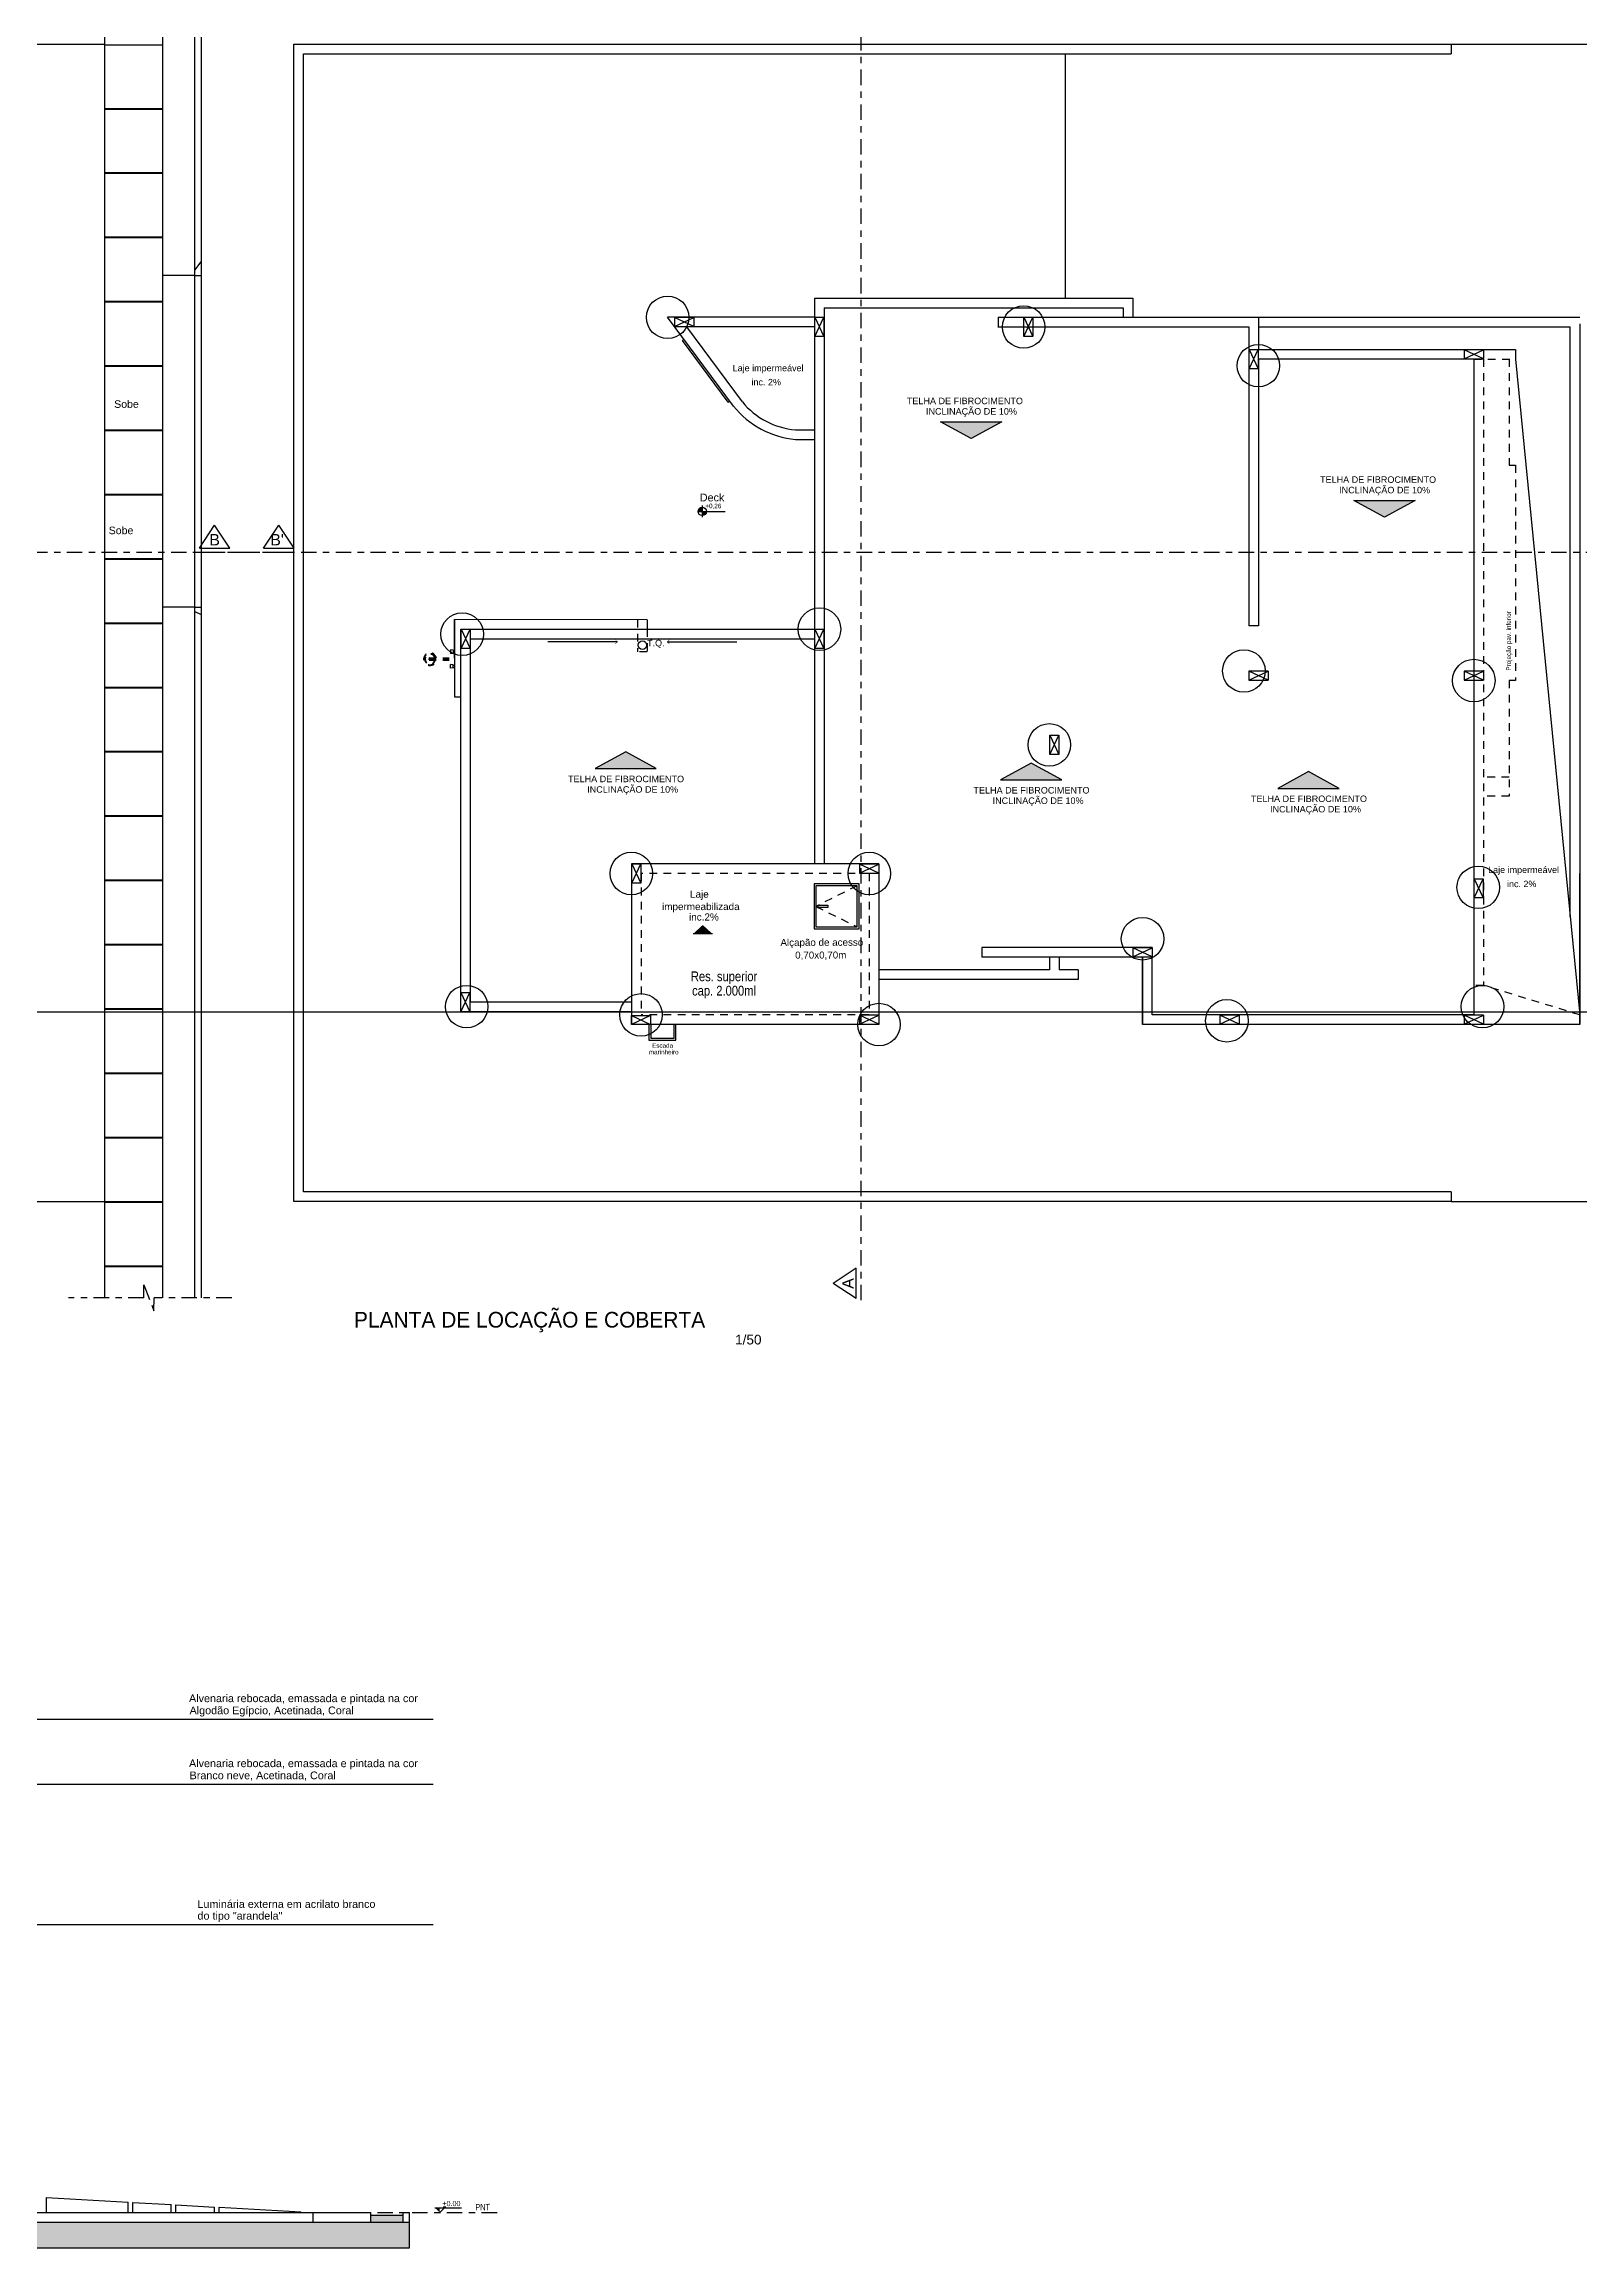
# Model space of a CAD drawing. Header units: millimetres. Extents: x 2150 to 2328, y 1207 to 1262.
# Drawn here: x 2259.13 to 2283.01, y 1208.43 to 1242.71 of the extents above; entities that cross this region are included whole.
import ezdxf

# ---------------------------------------------------------------- set-up
doc = ezdxf.new("R2010")
doc.units = ezdxf.units.MM
doc.header["$LTSCALE"] = 0.01
for name, pattern in [('ACAD_ISO02W100', [15, 12, -3]), ('ACAD_ISO04W100', [30, 24, -3, 0, -3]), ('DASHED', [70, 50, -20])]:
    doc.linetypes.add(name, pattern=pattern)
for name, color, linetype in [('Bwc eletros móveis textos', 7, 'Continuous'), ('cota', 7, 'Continuous'), ('Linha corte', 1, 'ACAD_ISO04W100'), ('LINHAS GERAIS', 7, 'Continuous'), ('LINHAS GERAIS.', 7, 'Continuous'), ('Parede', 210, 'Continuous'), ('PAREDE CORTADA 0.6', 210, 'Continuous'), ('PAREDE CORTE 02', 121, 'Continuous'), ('PAREDE CORTE 03', 151, 'Continuous'), ('PAREDE CORTE 04', 201, 'Continuous'), ('PAREDE CORTE 05', 50, 'Continuous'), ('PILAR', 3, 'Continuous'), ('PILAR 2', 3, 'Continuous'), ('projeção', 7, 'ACAD_ISO02W100'), ('texto', 7, 'Continuous'), ('TEXTO-02', 7, 'Continuous')]:
    doc.layers.add(name, color=color, linetype=linetype)
doc.styles.add('100-AMBIENTE', font='ARIALN.TTF', dxfattribs={"height": 0.22})
doc.styles.add('100-ANOTAÇÃO', font='ARIALN.TTF', dxfattribs={"height": 0.17})
doc.styles.add('ARIAL NARROW', font='ARIALN.TTF')
doc.styles.add('CP', font='swiss.ttf', dxfattribs={"height": 0.12})
doc.styles.get("Standard").update_dxf_attribs({"font": 'arial.ttf'})
doc.styles.add('STYLE1', font='arial.ttf', dxfattribs={"height": 0.35})
doc.styles.add('Utsaah', font='', dxfattribs={"height": 0.147484})
doc.styles.get('Utsaah').set_extended_font_data('Utsaah')
doc.dimstyles.new('1-50', dxfattribs={"dimscale": 50, "dimtxt": 0.0017, "dimasz": 0.0011, "dimexe": 0.02, "dimexo": 0.04, "dimgap": 0.0008, "dimtad": 1, "dimzin": 4, "dimdsep": 46, "dimtxsty": 'ARIAL NARROW', "dimblk": 'BLOCO-COTA', "dimcen": 0.0013, "dimse1": 1, "dimse2": 1, "dimsd1": 1, "dimsd2": 1, "dimclrd": 256, "dimclre": 256, "dimclrt": 7, "dimaunit": 1, "dimadec": 1, "dimazin": 0, "dimtfac": 1, "dimtix": 1, "dimtmove": 2, "dimatfit": 3, "dimldrblk": 'SETA', "dimfxl": 0, "dimtolj": 1, "dimtzin": 4, "dimarcsym": 0})
doc.dimstyles.new('1-75', dxfattribs={"dimscale": 75, "dimtxt": 0.0017, "dimasz": 0.0011, "dimexe": 0.02, "dimexo": 0.04, "dimgap": 0.0008, "dimtad": 3, "dimzin": 4, "dimdsep": 46, "dimtxsty": 'ARIAL NARROW', "dimblk": 'ARCHTICK', "dimcen": 0.0013, "dimse1": 1, "dimse2": 1, "dimclrd": 256, "dimclre": 256, "dimclrt": 7, "dimaunit": 1, "dimadec": 1, "dimazin": 0, "dimtfac": 1, "dimtix": 1, "dimtmove": 2, "dimatfit": 3, "dimldrblk": 'SETA', "dimfxl": 0, "dimtolj": 1, "dimtzin": 4, "dimarcsym": 0})

# ---------------------------------------------------------------- blocks, each defined once
blk = doc.blocks.new('trtrtrrrrt')
at = {"layer": 'Bwc eletros móveis textos', "color": 1, "ltscale": 100}
for p, q in [((2187.516, 1351.161), (2187.156, 1350.926)), ((2187.516, 1350.69), (2187.156, 1350.926)), ((2187.516, 1350.69), (2187.516, 1351.161)), ((2177.351, 1341.833), (2177.587, 1342.194)), ((2177.823, 1341.833), (2177.587, 1342.194)), ((2206.29, 1341.833), (2206.526, 1342.194)), ((2206.762, 1341.833), (2206.526, 1342.194)), ((2177.351, 1341.833), (2177.823, 1341.833)), ((2206.29, 1341.833), (2206.762, 1341.833)), ((2187.565, 1330.634), (2187.204, 1330.398)), ((2187.565, 1330.163), (2187.565, 1330.634)), ((2187.565, 1330.163), (2187.204, 1330.398))]:
    blk.add_line(p, q, dxfattribs=at)
at = {"layer": 'Linha corte'}
for p, q in [((2187.639, 1330.136), (2187.638, 1351.194)), ((2177.31, 1341.77), (2206.783, 1341.77))]:
    blk.add_line(p, q, dxfattribs=at)
at = {"layer": 'Bwc eletros móveis textos', "color": 1, "ltscale": 100, "width": 1.30642, "attachment_point": 3}
for s, insert, char_height, rotation in [("A'", (2187.297, 1350.992), 0.1765, 89.9723), ('B', (2177.669, 1342.053), 0.177, 359.9723), ("B'", (2206.605, 1342.053), 0.1765, 359.9723), ('A', (2187.346, 1330.48), 0.177, 89.9723)]:
    blk.add_mtext(s, dxfattribs=dict(at, insert=insert, char_height=char_height, rotation=rotation))
blk = doc.blocks.new('wefw')
at = {"layer": 'LINHAS GERAIS.'}
for p, q in [((2057.71, 1201.165), (2057.69, 1201.165)), ((2057.71, 1201.13), (2057.69, 1201.13)), ((2057.71, 1201.172), (2057.755, 1201.176)), ((2057.71, 1201.172), (2057.71, 1201.122)), ((2057.71, 1201.122), (2057.755, 1201.119)), ((2057.755, 1201.176), (2057.755, 1201.119)), ((2057.71, 1200.936), (2057.69, 1200.936)), ((2057.71, 1200.902), (2057.69, 1200.902)), ((2057.71, 1200.944), (2057.755, 1200.947)), ((2057.71, 1200.894), (2057.71, 1200.944)), ((2057.71, 1200.894), (2057.755, 1200.89)), ((2057.755, 1200.89), (2057.755, 1200.947))]:
    blk.add_line(p, q, dxfattribs=at)
at = {"layer": 'Parede', "color": 7, "linetype": 'DASHED', "lineweight": 50, "ltscale": 0.2}
for p, q in [((2058.073, 1201.047), (2057.69, 1201.047)), ((2058.073, 1201.019), (2057.69, 1201.019))]:
    blk.add_line(p, q, dxfattribs=at)
for centre, radius, start, end in [((2058.071, 1201.033), 0.0944, 188.4801, 171.5199), ((2058.071, 1201.033), 0.0793, 190.118, 169.882), ((2058.073, 1201.033), 0.0139, 270, 90)]:
    blk.add_arc(centre, radius, start, end, dxfattribs=at)
blk = doc.blocks.new('BLOCO-COTA')
at = {"color": 0, "linetype": 'ByBlock'}
for p, q in [((0, -1.5), (0, 1.5)), ((-1, 0), (1, 0))]:
    blk.add_line(p, q, dxfattribs=at)
at = {"const_width": 0.2}
blk.add_lwpolyline([(-0.53, -0.53), (0.53, 0.53)], dxfattribs=at)
blk = doc.blocks.new('SETA')
at = {"color": 0}
blk.add_line((0, 0), (-1.5, 0), dxfattribs=at)
at = {"color": 0, "const_width": 0.1}
blk.add_lwpolyline([(-0.57, 0.57), (0, 0), (-0.57, -0.57)], dxfattribs=at)
blk = doc.blocks.new('_ArchTick')
at = {"color": 0, "linetype": 'ByBlock', "const_width": 0.15}
blk.add_lwpolyline([(-0.5, -0.5), (0.5, 0.5)], dxfattribs=at)

msp = doc.modelspace()

# ---------------------------------------------------------------- hatches: boundary and pattern name
at = {"layer": 'Bwc eletros móveis textos'}
h = msp.add_hatch(color=256, dxfattribs=at)
h.dxf.hatch_style = 1
h.paths.add_polyline_path([(2269.22, 1228.869), (2269.52, 1228.87), (2269.37, 1229.007)])
at = {"layer": 'cota'}
h = msp.add_hatch(color=256, dxfattribs=at)
h.dxf.hatch_style = 1
h.paths.add_polyline_path([(2273.546, 1236.573), (2274.022, 1236.834), (2273.069, 1236.834)])
h = msp.add_hatch(color=256, dxfattribs=at)
h.dxf.hatch_style = 1
h.paths.add_polyline_path([(2279.97, 1235.35), (2280.447, 1235.61), (2279.494, 1235.61)])
h = msp.add_hatch(color=256, dxfattribs=at)
h.dxf.hatch_style = 1
h.paths.add_polyline_path([(2268.172, 1231.699), (2268.648, 1231.439), (2267.695, 1231.439)])
h = msp.add_hatch(color=256, dxfattribs=at)
h.dxf.hatch_style = 1
h.paths.add_polyline_path([(2274.476, 1231.523), (2274.953, 1231.263), (2274, 1231.263)])
h = msp.add_hatch(color=256, dxfattribs=at)
h.dxf.hatch_style = 1
h.paths.add_polyline_path([(2278.79, 1231.392), (2279.267, 1231.131), (2278.314, 1231.131)])
at = {"layer": 'LINHAS GERAIS'}
h = msp.add_hatch(color=94, dxfattribs=at)
h.dxf.hatch_style = 1
h.paths.add_polyline_path([(2264.711, 1208.941), (2264.211, 1208.941), (2264.211, 1208.832), (2264.711, 1208.832)])
h = msp.add_hatch(color=9, dxfattribs=at)
h.dxf.hatch_style = 1
h.paths.add_polyline_path([(2237.311, 1208.832), (2237.311, 1208.432), (2264.811, 1208.432), (2264.811, 1208.832)])
at = {"layer": 'LINHAS GERAIS.'}
h = msp.add_hatch(color=256, dxfattribs=at)
h.paths.add_polyline_path([(2269.362, 1235.503, 0.414214), (2269.298, 1235.439), (2269.362, 1235.439)])
h.paths.add_polyline_path([(2269.426, 1235.439), (2269.362, 1235.439), (2269.362, 1235.375, 0.414214)])

# ---------------------------------------------------------------- linework, layer by layer
for p, q in [((2265.206, 1209.055), (2265.617, 1209.055)), ((2265.28, 1208.982), (2265.353, 1209.055))]:
    msp.add_line(p, q)
msp.add_solid([(2265.28, 1208.982), (2265.28, 1209.055), (2265.206, 1209.055)])
at = {"layer": 'Bwc eletros móveis textos'}
msp.add_line((2269.52, 1228.87), (2269.22, 1228.869), dxfattribs=at)
at = {"layer": 'cota'}
for points in [[(2273.546, 1236.573), (2273.546, 1236.573), (2273.069, 1236.834), (2274.022, 1236.834)], [(2279.97, 1235.35), (2279.97, 1235.35), (2279.494, 1235.61), (2280.447, 1235.61)], [(2268.172, 1231.699), (2268.172, 1231.699), (2267.695, 1231.439), (2268.648, 1231.439)], [(2274.476, 1231.523), (2274.476, 1231.523), (2274, 1231.263), (2274.953, 1231.263)], [(2278.79, 1231.392), (2278.79, 1231.392), (2278.314, 1231.131), (2279.267, 1231.131)]]:
    msp.add_lwpolyline(points, close=True, dxfattribs=at)
at = {"layer": 'Linha corte'}
for p, q in [((2260.677, 1223.208), (2260.677, 1223.408)), ((2260.677, 1223.408), (2260.835, 1223.008)), ((2260.677, 1223.208), (2260.677, 1223.408)), ((2260.677, 1223.408), (2260.835, 1223.008)), ((2260.677, 1223.208), (2259.509, 1223.208)), ((2260.677, 1223.208), (2259.509, 1223.208)), ((2260.835, 1223.008), (2260.837, 1223.208)), ((2262.045, 1223.208), (2260.837, 1223.208)), ((2237.311, 1208.982), (2266.22, 1208.982))]:
    msp.add_line(p, q, dxfattribs=at)
at = {"layer": 'LINHAS GERAIS', "color": 8}
for p, q in [((2260.07, 1242.698), (2260.97, 1242.698)), ((2260.07, 1241.708), (2260.97, 1241.708)), ((2260.07, 1241.698), (2260.97, 1241.698)), ((2260.07, 1240.708), (2260.97, 1240.708)), ((2260.07, 1240.698), (2260.97, 1240.698)), ((2260.07, 1239.708), (2260.97, 1239.708)), ((2260.07, 1239.698), (2260.97, 1239.698)), ((2261.47, 1239.108), (2260.97, 1239.108)), ((2261.47, 1239.191), (2261.57, 1239.321)), ((2261.47, 1239.108), (2261.57, 1239.108)), ((2260.07, 1238.708), (2260.97, 1238.708)), ((2260.07, 1238.698), (2260.97, 1238.698)), ((2260.07, 1237.708), (2260.97, 1237.708)), ((2260.07, 1237.698), (2260.97, 1237.698)), ((2260.07, 1236.708), (2260.97, 1236.708)), ((2260.07, 1236.698), (2260.97, 1236.698)), ((2260.07, 1235.708), (2260.97, 1235.708)), ((2260.07, 1235.698), (2260.97, 1235.698)), ((2260.07, 1234.708), (2260.97, 1234.708)), ((2260.07, 1234.698), (2260.97, 1234.698)), ((2261.47, 1233.95), (2260.97, 1233.95)), ((2261.47, 1233.95), (2261.57, 1233.95)), ((2260.07, 1233.708), (2260.97, 1233.708)), ((2260.07, 1233.698), (2260.97, 1233.698)), ((2261.47, 1233.882), (2261.57, 1233.834)), ((2260.07, 1232.708), (2260.97, 1232.708)), ((2260.07, 1232.698), (2260.97, 1232.698)), ((2260.07, 1231.708), (2260.97, 1231.708)), ((2260.07, 1231.698), (2260.97, 1231.698)), ((2260.07, 1230.708), (2260.97, 1230.708)), ((2260.07, 1230.698), (2260.97, 1230.698)), ((2260.07, 1229.708), (2260.97, 1229.708)), ((2260.07, 1229.698), (2260.97, 1229.698)), ((2260.07, 1228.708), (2260.97, 1228.708)), ((2260.07, 1228.698), (2260.97, 1228.698)), ((2260.07, 1227.708), (2260.97, 1227.708)), ((2260.07, 1227.698), (2260.97, 1227.698)), ((2260.07, 1226.708), (2260.97, 1226.708)), ((2260.07, 1226.698), (2260.97, 1226.698)), ((2260.07, 1225.708), (2260.97, 1225.708)), ((2260.07, 1225.698), (2260.97, 1225.698)), ((2260.07, 1224.708), (2260.97, 1224.708)), ((2260.07, 1224.698), (2260.97, 1224.698)), ((2260.07, 1223.708), (2260.97, 1223.708)), ((2260.07, 1223.698), (2260.97, 1223.698))]:
    msp.add_line(p, q, dxfattribs=at)
at = {"layer": 'LINHAS GERAIS'}
for p, q in [((2275.012, 1238.758), (2275.012, 1242.558)), ((2281.011, 1242.708), (2288.01, 1242.708)), ((2278.01, 1238.458), (2283.01, 1238.458)), ((2269.053, 1238.099), (2269.077, 1238.117)), ((2269.765, 1237.14), (2269.053, 1238.099)), ((2278.01, 1238.308), (2282.86, 1238.308)), ((2283.01, 1238.358), (2283.01, 1227.458)), ((2269.765, 1237.14), (2269.789, 1237.157)), ((2268.532, 1227.458), (2268.532, 1227.215)), ((2268.562, 1227.458), (2268.562, 1227.245)), ((2268.923, 1227.245), (2268.923, 1227.458)), ((2268.953, 1227.215), (2268.953, 1227.458)), ((2268.532, 1227.215), (2268.953, 1227.215)), ((2268.562, 1227.245), (2268.923, 1227.245)), ((2281.01, 1224.708), (2288.01, 1224.708)), ((2259.163, 1209.214), (2260.435, 1209.143)), ((2259.163, 1208.982), (2259.163, 1209.214)), ((2260.435, 1208.982), (2260.435, 1209.143)), ((2260.506, 1209.139), (2261.106, 1209.105)), ((2260.506, 1208.982), (2260.506, 1209.139)), ((2261.106, 1208.982), (2261.106, 1209.105)), ((2261.178, 1209.101), (2261.778, 1209.067)), ((2261.178, 1208.982), (2261.178, 1209.101)), ((2261.778, 1208.982), (2261.778, 1209.067)), ((2261.849, 1209.063), (2263.121, 1208.992)), ((2261.849, 1208.982), (2261.849, 1209.063)), ((2265.334, 1209.073), (2265.376, 1209.073))]:
    msp.add_line(p, q, dxfattribs=at)
at = {"layer": 'LINHAS GERAIS', "linetype": 'ACAD_ISO02W100'}
msp.add_line((2268.504, 1233.255), (2268.354, 1233.255), dxfattribs=at)
at = {"layer": 'LINHAS GERAIS', "color": 94}
msp.add_line((2264.211, 1208.941), (2264.711, 1208.941), dxfattribs=at)
at = {"layer": 'LINHAS GERAIS'}
msp.add_circle((2268.431, 1233.359), 0.066, dxfattribs=at)
at = {"layer": 'LINHAS GERAIS.', "color": 8}
for p, q in [((2260.069, 1244.208), (2260.069, 1223.208)), ((2260.969, 1244.208), (2260.969, 1223.208)), ((2261.469, 1244.208), (2261.469, 1223.208)), ((2261.569, 1244.208), (2261.569, 1223.208)), ((2253.07, 1242.708), (2260.07, 1242.708)), ((2253.07, 1224.708), (2260.07, 1224.708))]:
    msp.add_line(p, q, dxfattribs=at)
at = {"layer": 'LINHAS GERAIS.'}
for p, q in [((2282.86, 1229.138), (2282.86, 1238.308)), ((2269.298, 1235.439), (2269.718, 1235.439)), ((2269.298, 1235.439), (2269.426, 1235.439)), ((2269.362, 1235.529), (2269.362, 1235.349)), ((2283.01, 1227.608), (2283.01, 1229.808))]:
    msp.add_line(p, q, dxfattribs=at)
for points in [[(2271.1, 1228.947), (2271.8, 1228.947), (2271.8, 1229.647), (2271.1, 1229.647)], [(2271.13, 1228.977), (2271.77, 1228.977), (2271.77, 1229.617), (2271.13, 1229.617)], [(2271.163, 1229.313), (2271.316, 1229.313), (2271.316, 1229.277), (2271.163, 1229.277)]]:
    msp.add_lwpolyline(points, close=True, dxfattribs=at)
msp.add_circle((2269.362, 1235.439), 0.064, dxfattribs=at)
at = {"layer": 'Parede'}
for p, q in [((2258.311, 1208.982), (2264.211, 1208.982)), ((2263.311, 1208.832), (2263.311, 1208.982)), ((2264.211, 1208.832), (2264.211, 1208.982)), ((2264.711, 1208.982), (2264.811, 1208.982)), ((2264.711, 1208.832), (2264.711, 1208.982)), ((2264.811, 1208.432), (2264.811, 1208.982)), ((2237.311, 1208.832), (2264.811, 1208.832)), ((2237.311, 1208.432), (2264.811, 1208.432))]:
    msp.add_line(p, q, dxfattribs=at)
at = {"layer": 'Parede', "color": 0}
msp.add_line((2263.121, 1208.982), (2263.121, 1208.992), dxfattribs=at)
at = {"layer": 'PAREDE CORTADA 0.6'}
for p, q in [((2265.51, 1233.156), (2265.51, 1233.758)), ((2271.26, 1233.608), (2271.26, 1231.958)), ((2271.11, 1232.808), (2271.11, 1229.958)), ((2272.11, 1229.958), (2268.26, 1229.958)), ((2268.26, 1229.958), (2268.26, 1227.458)), ((2272.11, 1229.958), (2272.11, 1227.458)), ((2272.11, 1227.458), (2268.26, 1227.458))]:
    msp.add_line(p, q, dxfattribs=at)
at = {"layer": 'PAREDE CORTADA 0.6', "color": 7, "linetype": 'ACAD_ISO02W100'}
for p, q in [((2268.354, 1233.755), (2268.354, 1233.255)), ((2268.504, 1233.608), (2268.504, 1233.255))]:
    msp.add_line(p, q, dxfattribs=at)
at = {"layer": 'PAREDE CORTE 02'}
for p, q in [((2265.51, 1233.758), (2265.51, 1232.557)), ((2268.504, 1233.755), (2265.51, 1233.758)), ((2268.504, 1233.755), (2268.504, 1233.608)), ((2265.51, 1232.557), (2265.61, 1232.557)), ((2210.745, 1227.658), (2299.628, 1227.658))]:
    msp.add_line(p, q, dxfattribs=at)
at = {"layer": 'PAREDE CORTE 03'}
for p, q in [((2263.01, 1224.708), (2263.01, 1242.708)), ((2263.01, 1242.708), (2281.01, 1242.708)), ((2263.16, 1224.858), (2263.16, 1242.558)), ((2263.16, 1242.558), (2281.01, 1242.558)), ((2281.01, 1242.708), (2281.01, 1242.558)), ((2269.849, 1237.076), (2268.824, 1238.458)), ((2271.11, 1238.458), (2268.824, 1238.458)), ((2269.986, 1237.142), (2269.125, 1238.308)), ((2271.11, 1238.308), (2269.125, 1238.308)), ((2270.81, 1236.708), (2271.11, 1236.708)), ((2270.81, 1236.558), (2271.11, 1236.558)), ((2265.61, 1227.658), (2265.61, 1233.608)), ((2265.61, 1233.608), (2271.11, 1233.608)), ((2265.76, 1227.808), (2265.76, 1233.458)), ((2265.76, 1233.458), (2271.11, 1233.458)), ((2268.26, 1227.808), (2265.76, 1227.808)), ((2268.26, 1227.658), (2265.61, 1227.658)), ((2281.01, 1224.708), (2263.01, 1224.708)), ((2281.01, 1224.858), (2263.16, 1224.858)), ((2281.01, 1224.858), (2281.01, 1224.708))]:
    msp.add_line(p, q, dxfattribs=at)
for centre, radius, start, end in [((2270.94, 1237.948), 1.396, 218.6372, 264.6733), ((2270.916, 1237.908), 1.205, 219.4785, 264.9766)]:
    msp.add_arc(centre, radius, start, end, dxfattribs=at)
at = {"layer": 'PAREDE CORTE 04'}
for p, q in [((2271.11, 1238.758), (2271.11, 1229.958)), ((2271.11, 1238.758), (2276.06, 1238.758)), ((2276.06, 1238.758), (2276.06, 1238.458)), ((2271.26, 1238.608), (2271.26, 1229.958)), ((2271.26, 1238.608), (2275.91, 1238.608)), ((2275.91, 1238.608), (2275.91, 1238.458)), ((2278.01, 1237.958), (2282.01, 1237.958)), ((2281.36, 1237.808), (2278.01, 1237.808)), ((2281.36, 1237.808), (2281.36, 1227.608)), ((2282.01, 1237.958), (2282.01, 1237.808)), ((2282.01, 1237.808), (2283.01, 1227.608)), ((2274.76, 1228.508), (2274.76, 1228.308)), ((2274.91, 1228.508), (2274.91, 1228.308)), ((2274.91, 1228.508), (2274.91, 1228.308)), ((2276.21, 1228.508), (2276.21, 1227.458)), ((2276.21, 1227.458), (2276.21, 1228.508)), ((2276.36, 1227.608), (2276.36, 1228.508)), ((2274.76, 1228.308), (2272.11, 1228.308)), ((2275.21, 1228.158), (2272.11, 1228.158)), ((2275.21, 1228.308), (2274.91, 1228.308)), ((2275.21, 1228.308), (2275.21, 1228.158)), ((2283.01, 1227.458), (2276.21, 1227.458)), ((2281.36, 1227.608), (2276.36, 1227.608)), ((2283.01, 1227.458), (2283.01, 1227.608))]:
    msp.add_line(p, q, dxfattribs=at)
at = {"layer": 'PAREDE CORTE 05'}
for p, q in [((2273.962, 1238.458), (2278.01, 1238.458)), ((2273.962, 1238.458), (2273.962, 1238.308)), ((2278.01, 1238.458), (2278.01, 1238.458)), ((2278.01, 1238.458), (2278.01, 1237.958)), ((2273.96, 1238.308), (2277.86, 1238.308)), ((2277.86, 1238.308), (2277.86, 1233.658)), ((2278.01, 1237.808), (2278.01, 1233.658)), ((2278.01, 1233.658), (2277.86, 1233.658)), ((2273.71, 1228.658), (2273.71, 1228.508)), ((2276.36, 1228.658), (2273.71, 1228.658)), ((2276.36, 1228.508), (2273.71, 1228.508)), ((2276.36, 1228.658), (2276.36, 1228.508))]:
    msp.add_line(p, q, dxfattribs=at)
at = {"layer": 'PILAR'}
for p, q in [((2271.115, 1238.158), (2271.255, 1238.458)), ((2271.115, 1238.458), (2271.255, 1238.158)), ((2274.365, 1238.158), (2274.505, 1238.458)), ((2274.365, 1238.458), (2274.505, 1238.158)), ((2268.929, 1238.313), (2269.229, 1238.313)), ((2277.865, 1237.658), (2278.005, 1237.958)), ((2277.865, 1237.958), (2278.005, 1237.658)), ((2281.21, 1237.813), (2281.51, 1237.813)), ((2265.615, 1233.308), (2265.755, 1233.608)), ((2265.615, 1233.608), (2265.755, 1233.308)), ((2271.115, 1233.308), (2271.255, 1233.608)), ((2271.115, 1233.608), (2271.255, 1233.308)), ((2277.86, 1232.813), (2278.16, 1232.813)), ((2281.21, 1232.813), (2281.51, 1232.813)), ((2274.765, 1231.658), (2274.905, 1231.958)), ((2274.765, 1231.958), (2274.905, 1231.658)), ((2268.265, 1229.658), (2268.405, 1229.958)), ((2268.265, 1229.958), (2268.405, 1229.658)), ((2271.81, 1229.813), (2272.11, 1229.813)), ((2281.365, 1229.427), (2281.505, 1229.727)), ((2281.365, 1229.727), (2281.505, 1229.427)), ((2276.06, 1228.513), (2276.36, 1228.513)), ((2265.61, 1227.958), (2265.75, 1227.658)), ((2265.61, 1227.658), (2265.75, 1227.958)), ((2268.26, 1227.598), (2268.56, 1227.458)), ((2268.56, 1227.598), (2268.26, 1227.458)), ((2271.81, 1227.463), (2272.11, 1227.463)), ((2277.41, 1227.463), (2277.71, 1227.463)), ((2281.21, 1227.463), (2281.51, 1227.463))]:
    msp.add_line(p, q, dxfattribs=at)
for points in [[(2269.229, 1238.453), (2269.229, 1238.313), (2268.929, 1238.453), (2268.929, 1238.313), (2269.229, 1238.453), (2268.929, 1238.453)], [(2281.51, 1237.953), (2281.51, 1237.813), (2281.21, 1237.953), (2281.21, 1237.813), (2281.51, 1237.953), (2281.21, 1237.953)], [(2278.16, 1232.953), (2278.16, 1232.813), (2277.86, 1232.953), (2277.86, 1232.813), (2278.16, 1232.953), (2277.86, 1232.953)], [(2281.51, 1232.953), (2281.51, 1232.813), (2281.21, 1232.953), (2281.21, 1232.813), (2281.51, 1232.953), (2281.21, 1232.953)], [(2272.11, 1229.953), (2272.11, 1229.813), (2271.81, 1229.953), (2271.81, 1229.813), (2272.11, 1229.953), (2271.81, 1229.953)], [(2276.36, 1228.653), (2276.36, 1228.513), (2276.06, 1228.653), (2276.06, 1228.513), (2276.36, 1228.653), (2276.06, 1228.653)], [(2272.11, 1227.603), (2272.11, 1227.463), (2271.81, 1227.603), (2271.81, 1227.463), (2272.11, 1227.603), (2271.81, 1227.603)], [(2277.71, 1227.603), (2277.71, 1227.463), (2277.41, 1227.603), (2277.41, 1227.463), (2277.71, 1227.603), (2277.41, 1227.603)], [(2281.51, 1227.603), (2281.51, 1227.463), (2281.21, 1227.603), (2281.21, 1227.463), (2281.51, 1227.603), (2281.21, 1227.603)]]:
    msp.add_lwpolyline(points, dxfattribs=at)
for points in [[(2271.255, 1238.458), (2271.255, 1238.158), (2271.115, 1238.158), (2271.115, 1238.458)], [(2274.505, 1238.458), (2274.505, 1238.158), (2274.365, 1238.158), (2274.365, 1238.458)], [(2278.005, 1237.958), (2278.005, 1237.658), (2277.865, 1237.658), (2277.865, 1237.958)], [(2265.755, 1233.608), (2265.755, 1233.308), (2265.615, 1233.308), (2265.615, 1233.608)], [(2271.255, 1233.608), (2271.255, 1233.308), (2271.115, 1233.308), (2271.115, 1233.608)], [(2274.905, 1231.958), (2274.905, 1231.658), (2274.765, 1231.658), (2274.765, 1231.958)], [(2268.405, 1229.958), (2268.405, 1229.658), (2268.265, 1229.658), (2268.265, 1229.958)], [(2281.505, 1229.727), (2281.505, 1229.427), (2281.365, 1229.427), (2281.365, 1229.727)], [(2265.61, 1227.958), (2265.75, 1227.958), (2265.75, 1227.658), (2265.61, 1227.658)], [(2268.56, 1227.458), (2268.26, 1227.458), (2268.26, 1227.598), (2268.56, 1227.598)]]:
    msp.add_lwpolyline(points, close=True, dxfattribs=at)
at = {"layer": 'PILAR 2'}
for centre in [(2268.824, 1238.458), (2274.36, 1238.308), (2278.01, 1237.706), (2265.629, 1233.53), (2271.185, 1233.608), (2277.785, 1232.958), (2281.36, 1232.808), (2274.76, 1231.808), (2268.26, 1229.808), (2271.96, 1229.808), (2281.429, 1229.592), (2276.21, 1228.793), (2265.699, 1227.737), (2268.41, 1227.608), (2272.11, 1227.458), (2277.521, 1227.518), (2281.495, 1227.737)]:
    msp.add_circle(centre, 0.331, dxfattribs=at)
at = {"layer": 'projeção'}
for p, q in [((2281.36, 1237.808), (2282.01, 1237.808)), ((2281.51, 1237.808), (2281.51, 1228.067)), ((2281.91, 1237.808), (2281.91, 1236.158)), ((2281.91, 1236.158), (2282.01, 1236.158)), ((2282.01, 1236.158), (2282.01, 1232.808)), ((2282.01, 1232.808), (2281.91, 1232.808)), ((2281.91, 1232.808), (2281.91, 1231.008)), ((2281.91, 1231.308), (2281.51, 1231.308)), ((2281.91, 1231.008), (2281.51, 1231.008)), ((2271.96, 1229.808), (2268.41, 1229.808)), ((2268.41, 1229.808), (2268.41, 1227.608)), ((2271.77, 1229.617), (2271.13, 1229.297)), ((2271.96, 1229.808), (2271.96, 1227.608)), ((2271.13, 1229.297), (2271.77, 1228.977)), ((2281.51, 1228.067), (2281.36, 1228.067)), ((2283.01, 1227.608), (2281.51, 1228.067)), ((2271.96, 1227.608), (2268.41, 1227.608))]:
    msp.add_line(p, q, dxfattribs=at)

# ---------------------------------------------------------------- block references
at = {"layer": 'LINHAS GERAIS'}
for p in [(56.252, -106.966), (84.193, -106.966)]:
    msp.add_blockref('trtrtrrrrt', p, dxfattribs=at)
at = {"layer": 'LINHAS GERAIS.', "rotation": 180}
msp.add_blockref('wefw', (4323.2, 2434.176), dxfattribs=at)

# ---------------------------------------------------------------- texts
at = {"layer": 'LINHAS GERAIS'}
for s, height, style, p in [('Laje impermeável', 0.1, 'CP', (2269.835, 1237.619)), ('inc. 2%%%', 0.1, 'CP', (2270.128, 1237.4)), ('Laje impermeável', 0.1, 'CP', (2281.583, 1229.815)), ('inc. 2%%%', 0.1, 'CP', (2281.876, 1229.596)), ('PLANTA DE LOCAÇÃO E COBERTA', 0.24338, 'Utsaah', (2263.946, 1222.746))]:
    msp.add_text(s, height=height, dxfattribs=dict(at, style=style)).set_placement(p)
at = {"layer": 'LINHAS GERAIS.'}
for s, height, rotation, style, p in [('TELHA DE FIBROCIMENTO', 0.10067, 359.9974, 'STYLE1', (2272.544, 1237.107)), ('INCLINAÇÃO DE 10%%%', 0.10067, 359.9974, 'STYLE1', (2272.841, 1236.945)), ('TELHA DE FIBROCIMENTO', 0.10067, 359.9974, 'STYLE1', (2278.969, 1235.884)), ('INCLINAÇÃO DE 10%%%', 0.10067, 359.9974, 'STYLE1', (2279.266, 1235.721)), ('Projeção pav. inferior', 0.07, 90.0272, 'STYLE1', (2281.937, 1232.963)), ('T.Q.', 0.1, 0.0272, 'STYLE1', (2268.504, 1233.342)), ('TELHA DE FIBROCIMENTO', 0.10067, 359.9974, 'STYLE1', (2267.275, 1231.228)), ('INCLINAÇÃO DE 10%%%', 0.10067, 359.9974, 'STYLE1', (2267.573, 1231.065)), ('TELHA DE FIBROCIMENTO', 0.10067, 359.9974, 'STYLE1', (2273.58, 1231.052)), ('INCLINAÇÃO DE 10%%%', 0.10067, 359.9974, 'STYLE1', (2273.877, 1230.89)), ('TELHA DE FIBROCIMENTO', 0.10067, 359.9974, 'STYLE1', (2277.894, 1230.92)), ('INCLINAÇÃO DE 10%%%', 0.10067, 359.9974, 'STYLE1', (2278.191, 1230.758)), ('Laje ', 0.1102, 0.0377, 'STYLE1', (2269.172, 1229.431)), ('impermeabilizada', 0.11022, 0.0377, 'STYLE1', (2268.737, 1229.238)), ('inc.2%%%', 0.1102, 0.0377, 'STYLE1', (2269.157, 1229.076)), ('Res. superior', 0.15153, 359.9444, '100-ANOTAÇÃO', (2269.185, 1228.133)), ('cap. 2.000ml', 0.15153, 359.9444, '100-ANOTAÇÃO', (2269.204, 1227.91)), ('Escada', 0.07, 0.0272, 'STYLE1', (2268.582, 1227.097)), ('marinheiro', 0.07, 0.0272, 'STYLE1', (2268.532, 1226.996))]:
    msp.add_text(s, height=height, rotation=rotation, dxfattribs=dict(at, style=style)).set_placement(p)
for s, height, p in [('Alçapão de acesso', 0.10911, (2270.578, 1228.681)), ('0,70x0,70m', 0.1091, (2270.807, 1228.484))]:
    msp.add_text(s, height=height, rotation=0.1389, dxfattribs=at).set_placement(p)
at = {"layer": 'LINHAS GERAIS.', "insert": (2265.832, 1209.116), "char_height": 0.1, "width": 1.79122, "attachment_point": 1, "rotation": 0.3453, "style": '100-AMBIENTE'}
msp.add_mtext('PNT', dxfattribs=at)
at = {"layer": 'texto', "style": 'CP'}
for s, height, p in [('Sobe', 0.1177, (2260.217, 1237.05)), ('Deck', 0.12, (2269.324, 1235.596)), ('+0,26', 0.07, (2269.411, 1235.489)), ('Sobe', 0.1177, (2260.132, 1235.085))]:
    msp.add_text(s, height=height, dxfattribs=at).set_placement(p)
at = {"layer": 'TEXTO-02', "style": 'STYLE1'}
for s, height, p in [('  1/50', 0.151, (2269.756, 1222.483)), ('Algodão Egípcio, Acetinada, Coral', 0.12, (2261.39, 1216.732)), ('Branco neve, Acetinada, Coral', 0.12, (2261.39, 1215.721))]:
    msp.add_text(s, height=height, dxfattribs=at).set_placement(p)
at = {"layer": 'TEXTO-02', "char_height": 0.12, "style": 'STYLE1'}
for s, insert, width, attachment_point in [('Alvenaria rebocada, emassada e pintada na cor', (2264.941, 1217.04), 3.79024, 3), ('Alvenaria rebocada, emassada e pintada na cor', (2264.941, 1216.029), 3.79024, 3), ('Luminária externa em acrilato branco ', (2261.513, 1213.84), 3.28683, 1), ('do tipo "arandela"', (2261.513, 1213.658), 3.28683, 1)]:
    msp.add_mtext(s, dxfattribs=dict(at, insert=insert, width=width, attachment_point=attachment_point))
at = {"layer": 'TEXTO-02', "style": 'STYLE1'}
msp.add_attdef('+0.00', (2265.32, 1209.082), '0.00', height=0.08, dxfattribs=at)

# ---------------------------------------------------------------- leaders
at = {"layer": 'LINHAS GERAIS'}
for points, dimstyle in [([(2268.043, 1233.411), (2266.963, 1233.411)], '1-50'), ([(2268.818, 1233.411), (2269.898, 1233.411)], '1-50'), ([(2251.117, 1216.656), (2265.176, 1216.656)], '1-75'), ([(2257.527, 1215.645), (2265.176, 1215.645)], '1-75'), ([(2257.153, 1213.46), (2265.176, 1213.46)], '1-75')]:
    msp.add_leader(points, dimstyle=dimstyle, override={"dimgap": 0.0008, "dimtad": 0}, dxfattribs=at)

doc.saveas('drawing.dxf')
